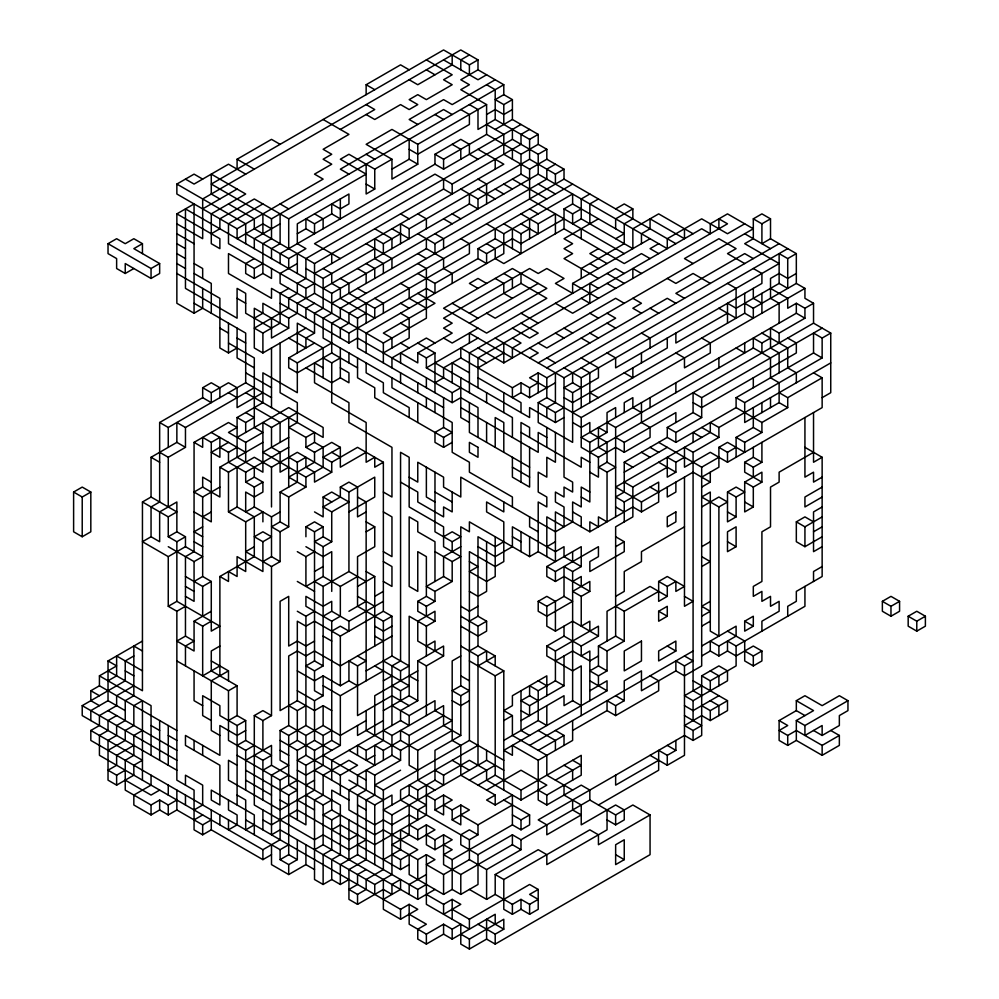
<?xml version="1.0" encoding="UTF-8"?>
<svg xmlns="http://www.w3.org/2000/svg" width="999" height="999" viewBox="0 0 999 999"><rect width="100%" height="100%" fill="white"/><g stroke="black" fill="none" stroke-linecap="round" stroke-linejoin="round"><path stroke-width="1.5" d="M323.127 119.493L348.938 134.39L323.127 149.301L331.73 154.271L323.127 159.228L331.73 164.198L314.523 174.138L323.127 179.096L237.088 228.771L176.86 194.006L176.86 184.066L194.068 174.138L202.672 179.108M237.088 169.168L237.088 159.228L271.503 139.361L280.107 144.331M366.146 94.655L366.146 84.728L400.562 64.848L409.165 69.818M133.841 268.519L125.237 273.476L116.633 268.519L116.633 258.579L108.029 253.609L108.029 243.681L116.633 238.711L125.237 243.681L133.841 238.711L142.445 243.681L142.445 253.609M194.068 313.224L176.86 303.284L176.86 213.873L194.068 203.933L194.068 313.224L202.672 308.254L202.672 288.386M142.445 243.681L133.841 248.639L159.653 263.549L159.653 273.476L151.049 278.446L125.237 263.549L125.237 273.476M202.672 208.903L237.088 189.036M340.334 129.433L374.75 109.553L366.146 104.595M469.393 54.92L460.789 59.89L460.789 69.818M503.796 84.728L271.503 218.843L211.276 184.066L443.581 49.95L469.393 64.848L477.997 59.89L477.997 69.818L503.796 84.728L503.796 94.655L512.4 99.625L512.4 119.493L538.211 134.39L538.211 144.331L521.003 154.271L486.6 134.39L443.581 159.228L434.977 154.271L434.977 164.198L280.107 253.609L280.107 263.549M477.997 69.818L460.789 79.758L469.393 84.728L460.789 89.685L486.6 104.595L486.6 134.39M108.029 243.681L151.049 268.519L159.653 263.549M211.276 233.741L219.88 228.771L219.88 218.843L254.295 198.976L288.711 218.843L366.146 174.138L340.334 159.228L348.938 154.271L374.75 169.168L391.958 159.228L391.958 179.096L417.769 164.198L417.769 144.331L486.6 104.595M262.899 203.933L228.484 223.813L228.484 243.681L305.919 288.386L314.523 283.416M486.6 74.788L477.997 79.758L443.581 59.89M495.204 79.758L452.185 104.595L443.581 99.625L409.165 119.493L417.769 124.463M280.107 223.813L254.295 238.711L254.295 248.651M503.796 94.655L495.204 99.625L503.796 104.595L512.4 99.625M391.958 169.168L409.165 159.228L417.769 164.198M486.6 114.523L495.204 109.553L503.796 114.523L512.4 109.553M254.295 258.579L245.692 263.549L245.692 273.476L254.295 278.446L262.899 273.476L271.503 278.446L271.503 268.519M297.315 233.741L305.919 228.771L314.523 233.741L314.523 223.813L305.919 218.843L305.919 228.771M314.523 223.813L331.73 213.873L340.334 218.843L340.334 198.976M374.75 169.168L374.75 189.036L366.146 194.006L366.146 164.198M434.977 154.271L460.789 139.361L469.393 144.331L469.393 154.271L477.997 159.228M538.211 134.39L529.607 139.361L495.204 119.493L477.997 129.433L477.997 109.553L469.393 104.595M417.769 273.476L434.977 283.416L434.977 293.356L426.373 288.386L348.938 333.092L271.503 288.386L271.503 298.314L228.484 273.489L228.484 253.609L254.295 268.519L262.899 263.549M495.204 129.433L512.4 119.493M245.692 233.741L288.711 258.579L305.919 248.651L297.315 243.681L297.315 223.813L348.938 194.006L348.938 203.933L340.334 208.903L331.73 203.933L331.73 213.873M434.977 164.198L443.581 169.168L521.003 124.463M297.315 263.549L280.107 273.476L280.107 283.416L383.354 343.032L426.373 318.194L426.373 268.519L417.769 263.549M486.6 124.463L503.796 134.39L503.796 154.271L529.607 169.168L546.815 159.228L546.815 149.301L538.211 154.271L512.4 139.361L305.919 258.579L305.919 278.446L297.315 283.416L297.315 293.356L288.711 298.314L288.711 308.254L254.295 328.122L262.899 333.092L280.107 323.152L280.107 293.356L288.711 288.386M529.607 129.433L521.003 134.39L521.003 144.331L452.185 184.066L434.977 174.138L314.523 243.681L340.334 258.579M228.484 203.933L254.295 218.843L254.295 228.771L314.523 263.549L443.581 189.036L452.185 194.006L452.185 184.066M314.523 273.476L503.796 164.198L477.997 149.301M254.295 318.194L262.899 313.224L262.899 303.284L288.711 318.194L297.315 313.224L297.315 303.284L314.523 293.356L357.542 318.194L366.146 313.224M305.919 268.519L323.127 278.446L374.75 248.651M383.354 273.476L383.354 263.549L374.75 258.579L374.75 238.711L383.354 243.681L400.562 233.741M400.562 243.681L400.562 223.813L409.165 228.771L529.607 159.228L555.419 174.138L564.023 169.168L564.023 179.108L340.334 308.254L340.334 318.194L331.73 323.152L331.73 352.959L297.315 372.827L288.711 367.857L288.711 357.929L314.523 343.032M323.127 288.386L469.393 203.933L477.997 208.903L477.997 198.976L460.789 189.036M477.997 198.976L521.003 174.138L529.607 179.108M176.86 273.489L219.88 298.314L219.88 347.989L228.484 352.959L237.088 347.989M314.523 303.284L305.919 308.254L305.919 318.194M271.503 328.122L245.692 313.224L245.692 293.356L237.088 288.386L237.088 318.194L185.464 288.386L185.464 208.903L331.73 293.356L538.211 174.138L667.27 248.651L667.27 238.711L701.685 218.843L727.497 233.741L744.705 223.813M555.419 164.198L546.815 169.168L546.815 179.108L434.977 243.681L417.769 233.741M288.711 318.194L288.711 328.122L271.503 338.062L271.503 318.194M331.73 303.284L426.373 248.651L443.581 258.579L443.581 268.519L452.185 273.476L452.185 283.416M108.029 670.878L142.445 690.746L142.445 501.985L168.257 516.883L168.257 536.75L176.86 531.793L176.86 501.985L159.653 511.913L159.653 541.72L151.049 536.75L151.049 506.955L159.653 501.985L159.653 422.502L202.672 397.664L202.672 387.737L211.276 382.767L219.88 387.737L219.88 397.664M288.711 328.122L254.295 308.254L254.295 347.989L262.899 352.959L305.919 328.122M202.672 387.737L211.276 392.694L228.484 382.767L237.088 387.737L237.088 407.604L262.899 392.707M323.127 278.446L323.127 308.254L314.523 313.224L314.523 333.092L305.919 338.062L305.919 347.989L288.711 338.062M572.627 184.066L348.938 313.224L348.938 323.152L340.334 328.122L340.334 338.062M159.653 422.502L168.257 427.472L245.692 382.767L271.503 397.664M340.334 278.446L348.938 283.416L348.938 293.356L374.75 308.254L469.393 253.609L469.393 243.681L460.789 238.711M564.023 218.843L521.003 243.681L512.4 238.711L486.6 253.609L486.6 263.549L477.997 258.579L477.997 248.651L495.204 238.711L521.003 253.609L521.003 233.741L503.796 223.813M486.6 223.813L503.796 233.741L572.627 194.006L572.627 203.933L624.25 233.741L615.646 238.711M73.614 492.045L82.218 487.087L90.822 492.045L90.822 531.793L82.218 536.75L73.614 531.793L73.614 492.045L82.218 497.015L90.822 492.045M168.257 516.883L176.86 511.913L151.049 497.015L151.049 457.28L176.86 442.37L176.86 422.502L185.464 427.472L254.295 387.737M288.711 357.929L297.315 362.899L331.73 343.032M434.977 283.416L477.997 258.579M521.003 233.741L529.607 228.771M521.003 213.873L538.211 223.813L555.419 213.873L555.419 233.741M486.6 243.681L495.204 248.651L495.204 258.579L503.796 263.549L564.023 228.771L564.023 208.903L572.627 203.933M589.835 194.006L581.231 198.976L581.231 218.843L632.854 248.651L632.854 228.771L658.666 213.873L693.081 233.741M280.107 303.284L348.938 343.032L357.542 338.062L452.185 392.694L460.789 387.737M564.023 208.903L572.627 213.873L581.231 208.903M598.438 198.976L589.835 203.933L589.835 223.813M159.653 452.31L168.257 457.28L185.464 447.34L185.464 427.472M211.276 611.263L194.068 621.203L194.068 651.011L176.86 641.071L185.464 636.101L185.464 556.63L194.068 551.66L194.068 442.37L228.484 422.502L237.088 427.472L228.484 432.442L245.692 442.37L262.899 432.442L254.295 427.472L254.295 357.929L228.484 343.032M297.315 412.575L271.503 427.472L262.899 422.502L262.899 472.177L237.088 457.28L237.088 417.532L262.899 402.634L262.899 372.827L297.315 392.694L297.315 362.899M323.127 357.929L331.73 362.899L340.334 357.929M581.231 218.843L572.627 223.813L572.627 213.873M194.068 442.37L202.672 447.34L202.672 437.412L211.276 442.37L219.88 437.412L219.88 457.28L211.276 452.31L228.484 442.37M237.088 417.532L245.692 422.502L254.295 417.532L245.692 412.575M598.438 218.843L564.023 238.711L572.627 243.681L564.023 248.651L572.627 253.609L564.023 258.579L598.438 278.446M615.646 208.903L624.25 203.946L632.854 208.903L632.854 218.843L624.25 223.813L624.25 243.681L581.231 268.519L581.231 278.446M237.088 437.412L288.711 407.604L323.127 427.472L323.127 437.412L245.692 392.707M340.334 347.989L340.334 377.797L331.73 382.767L305.919 367.869M383.354 352.959L409.165 338.062L409.165 318.194L400.562 313.224M632.854 208.903L615.646 218.843L615.646 228.771M142.445 501.985L151.049 497.015M219.88 447.34L228.484 452.31L237.088 447.34M469.393 313.224L521.003 283.416L546.815 298.314L486.6 333.092L443.581 308.254L512.4 268.519L546.815 288.386L495.204 318.194L486.6 313.224M219.88 487.075L202.672 497.015L194.068 492.045L202.672 487.075L219.88 497.015L219.88 467.207L262.899 442.37M400.562 362.899L400.562 352.959L417.769 362.899L417.769 352.959L452.185 333.092L443.581 328.122L452.185 323.152L443.581 318.194L529.607 268.519L538.211 273.489L546.815 268.519L564.023 278.446L555.419 283.416L572.627 293.356L572.627 283.416L650.062 238.711M469.393 323.152L538.211 283.416M598.438 248.651L589.835 253.609L607.042 263.549M219.88 467.207L228.484 472.177L254.295 457.28L271.503 467.207L297.315 452.31L331.73 472.177L331.73 462.237L323.127 457.28M288.711 437.412L262.899 452.31L305.919 477.147L323.127 467.207L323.127 447.34L314.523 442.37L314.523 432.442L305.919 437.412L288.711 427.472L297.315 422.502L297.315 402.634L280.107 392.707L280.107 343.032M417.769 352.959L426.373 357.929L434.977 352.959L434.977 392.694M477.997 328.122L452.185 343.032L443.581 338.062M228.484 452.31L228.484 462.25L245.692 472.177L288.711 447.34M426.373 357.929L426.373 367.857L477.997 338.062M151.049 536.75L142.445 541.72L168.257 556.63L185.464 546.69L202.672 556.63L194.068 561.588L168.257 546.69M245.692 472.177L245.692 482.117L254.295 477.147L262.899 482.117L262.899 492.045L254.295 497.015L245.692 492.045L245.692 511.913L254.295 506.955L271.503 516.883L280.107 511.913M305.919 437.412L305.919 447.34L314.523 442.37M538.211 382.767L529.607 387.737L521.003 382.767L512.4 387.737L460.789 357.929L443.581 367.857L443.581 377.797L434.977 382.767M658.666 243.681L650.062 248.651L658.666 253.609M202.672 516.883L211.276 511.913M245.692 482.117L254.295 487.075L262.899 482.117M288.711 467.207L280.107 472.177L280.107 452.31L271.503 447.34L271.503 427.472M288.711 457.28L297.315 462.25L305.919 457.28L305.919 467.207L314.523 472.177L314.523 482.117L331.73 472.177M305.919 447.34L314.523 452.31L331.73 442.37L340.334 447.34L340.334 467.207L366.146 452.31M168.257 536.75L176.86 541.72L185.464 536.75L185.464 546.69M202.672 526.823L194.068 531.793L202.672 536.75M228.484 472.177L228.484 511.913L237.088 506.955L254.295 516.883L254.295 556.63L219.88 576.498L219.88 675.848M323.127 457.28L340.334 447.34M477.997 367.857L503.796 352.959M305.919 477.147L305.919 487.075L288.711 497.015L288.711 526.823L280.107 531.793L271.503 526.823L280.107 521.853L280.107 492.045L297.315 482.117L297.315 462.25M331.73 462.237L357.542 447.34L383.354 462.25L383.354 611.263L391.958 616.233L391.958 655.968L409.165 665.908L400.562 670.878L383.354 660.938M477.997 347.989L503.796 362.899L615.646 298.314L624.25 303.284M564.023 367.857L581.231 377.797L779.12 263.549L744.705 243.681L753.308 238.711L753.308 218.843L761.912 213.873L770.516 218.843L770.516 238.711L796.328 253.609L796.328 283.416L804.932 288.386L804.932 298.314L813.536 303.284L813.536 323.152L589.835 452.31M228.484 511.913L245.692 521.853L262.899 511.913L262.899 521.853M357.542 318.194L357.542 347.989L452.185 402.634L460.789 397.664L477.997 407.604L477.997 437.412M529.607 357.929L538.211 352.959L529.607 347.989M753.308 218.843L761.912 223.813L770.516 218.843M538.211 362.899L615.646 318.182L607.042 313.224M314.523 511.913L323.127 516.883L323.127 497.015L331.73 492.045L348.938 501.985L331.73 511.913L323.127 506.955L340.334 497.015L340.334 487.075L348.938 482.117L357.542 487.075L357.542 516.883L366.146 511.913M383.354 462.25L374.75 467.207L374.75 457.28L366.146 462.25L366.146 422.502L331.73 402.634L331.73 362.899M443.581 397.664L443.581 427.472L434.977 432.442L434.977 442.37L443.581 447.34L452.185 442.37M779.12 243.681L546.815 377.797L538.211 372.827L529.607 377.797L546.815 387.737M546.815 367.857L667.27 298.314L675.873 303.284M770.516 238.711L761.912 243.681L761.912 223.813M194.068 581.468L202.672 576.498L211.276 581.468L211.276 631.131L219.88 626.173L176.86 601.336L168.257 606.293L168.257 556.63M254.295 546.69L245.692 551.66L271.503 566.558L280.107 561.588L280.107 531.793M262.899 541.72L271.503 536.75L262.899 531.793L254.295 536.75L262.899 541.72L262.899 571.528L237.088 556.63L237.088 576.498L228.484 571.528L228.484 581.468L219.88 576.498M340.334 487.075L348.938 492.045L374.75 477.147L374.75 497.015L348.938 511.913M357.542 357.929L357.542 377.797L374.75 387.737L374.75 397.664L443.581 437.4L452.185 432.442L443.581 427.472M521.003 382.767L521.003 392.694L512.4 397.664L512.4 387.737M185.464 576.498L202.672 586.425L211.276 581.468M305.919 536.75L305.919 526.823L314.523 521.853L323.127 526.823L323.127 536.75L331.73 541.72L331.73 511.913M521.003 392.694L529.607 397.664L555.419 382.767M495.204 338.062L564.023 377.797L787.724 248.639M168.257 606.293L176.86 611.263L185.464 606.293M262.899 561.588L271.503 556.63L271.503 516.883M305.919 526.823L314.523 531.793L323.127 526.823M581.231 357.929L598.438 367.857L598.438 377.797L572.627 392.694L572.627 442.37L538.211 422.502L538.211 402.634L546.815 397.664L581.231 417.532L804.932 288.386M581.231 387.737L572.627 382.767L564.023 387.737L572.627 392.694M787.724 258.579L787.724 288.386L779.12 283.416L779.12 253.609L787.724 258.579L796.328 253.609M125.237 710.614L108.029 700.686L108.029 660.938L142.445 641.071M323.127 536.75L314.523 541.72L323.127 546.69L331.73 541.72M99.425 705.644L90.822 700.686L90.822 690.746L99.425 685.776L99.425 675.848L116.633 665.908L108.029 660.938M133.841 655.968L125.237 660.938L125.237 680.806L82.218 705.644L82.218 715.584L176.86 770.229M297.315 551.66L305.919 556.63L314.523 551.66M538.211 402.634L555.419 412.562L564.023 407.604M727.497 313.224L675.873 343.019L675.873 333.092M779.12 283.416L736.101 308.254L727.497 303.284L727.497 323.152M796.328 273.476L787.724 278.446L779.12 273.476L770.516 278.446L770.516 298.314L779.12 303.284L779.12 323.152M108.029 680.806L116.633 675.848L116.633 655.968L142.445 670.878M194.068 621.203L202.672 626.173L211.276 621.203M366.146 531.793L374.75 526.823L374.75 546.69L357.542 556.63L357.542 606.293L383.354 621.203L383.354 740.421L366.146 750.349L357.542 745.391L357.542 755.319M434.977 362.899L529.607 417.532L529.607 407.604L555.419 422.502L564.023 417.532M572.627 412.562L744.705 313.224L753.308 318.194L753.308 308.254L744.705 303.284M753.308 308.254L796.328 283.416M314.523 571.528L323.127 566.558M108.029 700.686L90.822 710.614L90.822 720.554M133.841 685.776L116.633 695.716L116.633 705.644L99.425 715.584L99.425 725.524L90.822 730.481L90.822 740.421L280.107 849.699L288.711 844.729M357.542 576.498L340.334 586.425L323.127 576.498L305.919 586.425L305.919 556.63M813.536 303.284L804.932 308.254L796.328 303.284L787.724 308.254L787.724 298.314L770.516 288.386M219.88 646.041L211.276 651.011L211.276 670.878L237.088 685.776L237.088 715.584L245.692 720.554L245.692 740.421L271.503 755.319L262.899 760.289L254.295 755.319M314.523 581.455L323.127 586.425L348.938 571.528L366.146 581.468M804.932 308.254L804.932 318.194L796.328 313.224L581.231 437.4L589.835 442.37L607.042 432.442L607.042 412.562L615.646 407.604L615.646 417.532M116.633 715.584L108.029 720.554L108.029 730.481L99.425 735.451L99.425 755.319L262.899 849.699L280.107 839.772L280.107 780.157L237.088 755.319M607.042 422.502L615.646 427.472L753.308 347.989L770.516 357.929L770.516 377.797L779.12 382.767L779.12 402.634L744.705 422.502L744.705 402.634L822.14 357.929L822.14 338.062L813.536 333.092L813.536 352.959L736.101 397.664L736.101 407.604L675.873 442.37L667.27 437.4L667.27 427.472L693.081 412.575L701.685 417.532L701.685 397.664L822.14 328.122M753.308 347.989L753.308 338.062L761.912 343.019L770.516 338.062M779.12 372.827L779.12 352.959L770.516 347.989L770.516 328.122L779.12 333.092L804.932 318.194M219.88 665.908L202.672 675.848L202.672 626.173M297.315 611.263L305.919 616.233L314.523 611.263M357.542 586.425L374.75 576.498L374.75 646.041M443.581 536.75L452.185 531.793L460.789 536.75L452.185 541.72L434.977 531.793L434.977 472.177M228.484 680.806L228.484 670.878L211.276 680.806L211.276 730.481L219.88 735.451M323.127 616.233L331.73 611.263L348.938 621.203L383.354 601.336M581.231 417.532L581.231 447.34L598.438 457.28L615.646 447.34L624.25 452.31L650.062 437.4L650.062 427.472L641.458 422.502L641.458 402.634M615.646 437.4L624.25 442.37L675.873 412.575L675.873 422.502M142.445 730.481L133.841 735.451L133.841 755.319L125.237 760.289L125.237 790.097L151.049 804.994L159.653 800.024L168.257 804.994L176.86 800.024M331.73 611.263L331.73 601.336L323.127 606.293L305.919 596.366L305.919 606.293L331.73 621.203L340.334 616.233L340.334 586.425M348.938 611.263L366.146 601.336M374.75 596.366L383.354 591.396M460.789 546.69L443.581 556.63L443.581 576.498L426.373 586.425L434.977 591.396L452.185 581.455L452.185 561.588L460.789 556.63L443.581 546.69L443.581 526.823L409.165 506.955L409.165 457.28L400.562 452.31L400.562 660.938L391.958 665.908L391.958 725.511M607.042 462.237L598.438 467.207L607.042 472.177L615.646 467.207L607.042 462.237L607.042 442.37L589.835 432.442L589.835 422.502L581.231 427.472L572.627 422.502M822.14 338.062L830.743 333.092L830.743 392.694L822.14 397.664M108.029 750.361L125.237 740.421L125.237 730.481L133.841 725.524L133.841 705.644L142.445 700.686L142.445 780.157M133.841 745.391L116.633 755.319L116.633 765.259L108.029 770.229L116.633 775.187L125.237 770.229M176.86 660.938L228.484 690.746L237.088 685.776M314.523 641.071L305.919 646.041L297.315 641.071L288.711 646.041L288.711 596.366L280.107 601.336L280.107 710.614L297.315 700.686L314.523 710.614L323.127 705.644L331.73 710.614M331.73 631.131L340.334 626.173L348.938 631.131L348.938 621.203M460.789 685.776L469.393 690.746L460.789 695.716L452.185 690.746L460.789 685.776L460.789 526.823L469.393 531.793L469.393 521.853L529.607 556.618L538.211 551.66L555.419 561.588L555.419 511.913L589.835 531.78L632.854 506.955L641.458 511.913L658.666 501.985L658.666 482.117L624.25 501.985L615.646 497.015L624.25 492.045L624.25 462.237L667.27 437.4M667.27 427.472L675.873 432.442L701.685 417.532M297.315 700.686L297.315 621.203L305.919 626.173L314.523 621.203L340.334 636.101L383.354 611.263M503.796 541.72L495.204 546.69L477.997 536.75L477.997 616.233L486.6 621.203L486.6 631.131L477.997 636.101L460.789 626.173M624.25 472.177L667.27 447.34M701.685 487.087L710.289 482.117L693.081 472.177L641.458 501.985L615.646 487.075L710.289 432.442L710.289 422.502L718.893 427.472L830.743 362.899M323.127 665.908L314.523 660.938L305.919 665.908L314.523 670.878L323.127 665.908L323.127 586.425M383.354 621.203L391.958 616.233M331.73 780.157L331.73 760.289L400.562 720.554L400.562 710.614L417.769 700.686L417.769 660.938L426.373 665.908L443.581 655.968L417.769 641.071L417.769 621.203L434.977 611.263L434.977 621.203L417.769 611.263L417.769 601.336L426.373 596.366L434.977 601.336L434.977 591.396M142.445 651.011L133.841 646.041L133.841 695.716L125.237 700.686L125.237 720.554L116.633 725.524L116.633 735.451L108.029 740.421L108.029 780.157L116.633 785.127L133.841 775.187L133.841 765.259L142.445 760.289L90.822 730.481M228.484 720.554L237.088 715.584M391.958 626.173L383.354 631.131L374.75 626.173M417.769 601.336L426.373 606.293L434.977 601.336M624.25 482.117L632.854 487.075L667.27 467.207M675.873 462.237L675.873 472.177L667.27 477.147L667.27 457.28L675.873 462.237L684.477 457.28M813.536 372.827L822.14 377.797L822.14 407.604L727.497 462.237L710.289 452.31L684.477 467.207L684.477 447.34L693.081 452.31L718.893 437.4L718.893 427.472M779.12 392.694L787.724 397.664L822.14 377.797M211.276 720.554L202.672 715.584L202.672 695.716L219.88 705.644L219.88 715.584L237.088 725.511L245.692 720.554M366.146 839.772L348.938 849.699L323.127 834.802L314.523 839.772L254.295 804.994L254.295 715.584L262.899 710.614L271.503 715.584L271.503 566.558M357.542 655.968L366.146 660.938L357.542 665.908L348.938 660.938L348.938 680.806L340.334 685.776L323.127 675.848L314.523 680.806L297.315 670.878M391.958 636.101L340.334 665.908L314.523 651.011L305.919 655.968L297.315 651.011L288.711 655.968L288.711 725.511L305.919 735.451L323.127 725.511L340.334 735.451L366.146 720.554M546.815 546.69L555.419 541.72M701.685 477.147L718.893 467.207L718.893 447.34L727.497 442.37L744.705 452.31L744.705 442.37L761.912 432.442L761.912 422.502L736.101 407.604M736.101 457.28L736.101 437.412L753.308 427.472L761.912 432.442M761.912 422.502L787.724 407.604L787.724 397.664M245.692 730.481L237.088 735.451L219.88 725.511L219.88 755.319L185.464 735.451L185.464 745.391L219.88 765.259L219.88 804.994L211.276 800.024L211.276 790.097L254.295 814.934L254.295 834.802M254.295 715.584L262.899 720.554L271.503 715.584M417.769 700.686L409.165 695.716L409.165 616.233L426.373 626.173L434.977 621.203M658.666 442.37L701.685 467.207L718.893 457.28M718.893 447.34L727.497 452.31L736.101 447.34M159.653 790.097L151.049 795.067L125.237 780.157M237.088 745.391L245.692 740.421M288.711 705.644L297.315 710.614L305.919 705.644M297.315 690.746L314.523 700.686L323.127 695.716L323.127 675.848M366.146 670.878L391.958 655.968M477.997 606.293L469.393 611.263L460.789 606.293M589.835 591.396L589.835 581.455L572.627 591.396L581.231 596.366L589.835 591.396L564.023 576.498L555.419 581.455L546.815 576.498L546.815 566.558L581.231 546.69L581.231 566.558L572.627 571.528L564.023 566.558L564.023 596.366L572.627 601.336L546.815 616.233L538.211 611.263L538.211 601.336L546.815 596.366L555.419 601.336L555.419 631.131L546.815 626.173L546.815 606.293L538.211 601.336M228.484 690.746L228.484 740.421L245.692 750.349L254.295 745.391M503.796 770.229L486.6 760.289L391.958 814.934L391.958 874.537L374.75 884.477L280.107 829.832L271.503 834.802L271.503 775.187L288.711 765.259L280.107 760.289L280.107 730.481L288.711 725.511M323.127 685.776L340.334 695.716L383.354 670.878M426.373 646.041L434.977 641.071L434.977 651.011M469.393 621.203L477.997 616.233M546.815 566.558L555.419 571.528L598.438 546.69L598.438 556.63L589.835 561.588L589.835 571.528L624.25 551.66L624.25 541.72L615.646 536.75M761.912 482.117L753.308 487.087L753.308 506.955L744.705 511.925L744.705 482.117L761.912 472.177L761.912 482.117L744.705 472.177L744.705 462.25L753.308 457.28L761.912 462.25L761.912 442.37M151.049 775.187L151.049 785.127L133.841 795.067L133.841 804.994L151.049 814.934L159.653 809.964L168.257 814.934L176.86 809.964L202.672 824.862L211.276 819.904M245.692 760.289L271.503 745.391L271.503 765.259L340.334 804.994L340.334 854.669L331.73 859.639L331.73 879.507L323.127 884.477L314.523 879.507L314.523 800.024L323.127 795.067L323.127 775.187L348.938 760.289L357.542 765.259L340.334 775.187L305.919 755.319L297.315 760.289L305.919 765.259L340.334 745.391L340.334 695.716M280.107 730.481L288.711 735.451L305.919 725.511L323.127 735.451L331.73 730.481M383.354 680.806L391.958 675.848M417.769 660.938L443.581 646.041L443.581 655.968M460.789 616.233L477.997 626.173L486.6 621.203M615.646 546.69L624.25 541.72M744.705 462.25L753.308 467.207L761.912 462.25M288.711 745.391L297.315 740.421L314.523 750.349L331.73 740.421L340.334 745.391M417.769 670.878L374.75 695.716L374.75 735.451M572.627 581.455L581.231 576.498L581.231 586.425M701.685 506.955L718.893 497.015L727.497 501.985L718.893 506.955L701.685 497.015L710.289 492.045L710.289 631.143L718.893 636.101L718.893 506.955M727.497 492.045L736.101 487.087L744.705 492.045L736.101 497.015L727.497 492.045L727.497 521.853L736.101 516.883L736.101 497.015M194.068 809.964L202.672 804.994L202.672 785.127L185.464 775.187L185.464 785.127M262.899 770.229L271.503 765.259M280.107 740.421L297.315 750.349L314.523 740.421L331.73 750.349M391.958 685.776L400.562 690.746L409.165 685.776L374.75 665.908M460.789 655.968L452.185 660.938L452.185 740.421L460.789 745.391L460.789 775.187L495.204 795.054L495.204 804.994L512.4 795.067L512.4 824.862L452.185 859.639L443.581 854.669L452.185 849.699L443.581 844.729M469.393 651.011L477.997 646.041L495.204 655.968L495.204 665.908M546.815 606.293L564.023 596.366M684.477 526.823L641.458 551.66L641.458 561.588L624.25 571.528L624.25 591.396L615.646 596.366M813.536 452.31L779.12 472.177L779.12 482.117L770.516 487.087L770.516 526.823L761.912 531.793L761.912 581.468L753.308 586.425L753.308 596.366L761.912 591.396L761.912 601.336L770.516 596.366L770.516 606.306L779.12 601.336L779.12 611.263L761.912 621.203L761.912 631.143M194.068 819.904L202.672 814.934M383.354 710.614L409.165 695.716M460.789 646.041L477.997 655.968L486.6 651.011L486.6 660.938L503.796 670.878L503.796 790.097M787.724 616.233L787.724 606.306L796.328 601.336L796.328 591.396L822.14 576.498L822.14 457.28L813.536 462.25L813.536 412.575M280.107 780.157L288.711 775.187M383.354 720.554L357.542 735.451L357.542 725.511M477.997 665.908L495.204 655.968M176.86 611.263L176.86 780.157L194.068 790.097L194.068 829.832L202.672 834.802L211.276 829.832L262.899 859.639L271.503 854.669M280.107 790.097L297.315 780.157M391.958 705.644L409.165 715.584L434.977 700.686L434.977 710.614L452.185 720.554L400.562 750.349L366.146 730.481L366.146 710.614M555.419 631.131L572.627 621.203L598.438 636.101L581.231 646.041L564.023 636.101L546.815 646.041L546.815 655.968L572.627 670.878L581.231 665.908L581.231 715.584M701.685 546.69L710.289 541.72M822.14 477.147L813.536 482.117L813.536 472.177L804.932 477.147L804.932 417.545M245.692 770.229L288.711 795.067L297.315 790.097L288.711 785.127L288.711 735.451M305.919 785.127L314.523 780.157M383.354 730.481L391.958 735.451L443.581 705.644L443.581 725.511L460.789 735.451L434.977 750.349L434.977 780.157L417.769 790.097L409.165 785.127L409.165 795.067L383.354 809.964L391.958 814.934M469.393 660.938L495.204 675.848L503.796 670.878M658.666 581.468L667.27 576.498L684.477 586.425L675.873 591.396L675.873 581.468L667.27 586.425L658.666 581.468L658.666 601.336L667.27 596.366L667.27 586.425M822.14 487.087L804.932 497.015L804.932 506.955L822.14 497.015M254.295 824.862L245.692 829.832L245.692 800.024L237.088 795.067M374.75 755.319L366.146 760.289L366.146 750.349M348.938 750.349L374.75 765.259L374.75 745.391L383.354 750.349L400.562 740.421L417.769 750.349L452.185 730.481M400.562 740.421L400.562 730.481L409.165 735.451L443.581 715.584M469.393 700.686L460.789 705.644L452.185 700.686M546.815 646.041L555.419 651.011L598.438 626.173L598.438 636.101M615.646 606.306L624.25 611.263L658.666 591.396M701.685 566.558L710.289 561.588L701.685 556.63M736.101 546.69L727.497 551.66L727.497 531.793L736.101 526.823L736.101 546.69L727.497 541.72M400.562 750.349L400.562 760.289L391.958 755.319L357.542 775.187L357.542 785.127L348.938 790.097L348.938 809.964L374.75 824.862L383.354 819.892L391.958 824.862L409.165 814.934L417.769 819.892L417.769 809.964L426.373 804.994L409.165 795.067M555.419 660.938L572.627 651.011L589.835 660.938L598.438 655.968M822.14 536.763L804.932 546.69L796.328 541.72L796.328 521.853L804.932 516.883L813.536 521.853M822.14 506.955L813.536 511.925L813.536 551.66L822.14 546.69M305.919 795.067L323.127 804.994L331.73 800.024M348.938 879.507L340.334 884.477L340.334 864.61L357.542 854.669L357.542 795.067L366.146 790.097L366.146 770.229L374.75 775.187L400.562 760.289M624.25 641.071L607.042 651.011L607.042 670.878L598.438 675.848L589.835 670.878L598.438 665.908L598.438 646.041L615.646 636.101L624.25 641.071L624.25 611.263M658.666 611.263L667.27 606.306L667.27 616.233L658.666 621.203L658.666 611.263L667.27 616.233M796.328 521.853L804.932 526.823L822.14 516.883M391.958 854.669L400.562 859.639L417.769 849.699L383.354 829.832L374.75 834.802L331.73 809.964L323.127 814.934L331.73 819.892L340.334 814.934M400.562 770.229L374.75 785.127L383.354 790.097L469.393 740.421L503.796 760.289M538.211 700.686L529.607 695.716L521.003 700.686L529.607 705.644L564.023 685.776L564.023 655.968M529.607 695.716L529.607 685.776L538.211 690.746L555.419 680.806L564.023 685.776M813.536 531.793L822.14 526.823M503.796 720.554L512.4 715.584L512.4 735.451L546.815 755.319L546.815 775.187L572.627 790.097M710.289 601.336L701.685 606.306L710.289 611.263L701.685 616.233M280.107 849.699L280.107 859.639L288.711 854.669L297.315 859.639L297.315 839.772M331.73 829.832L340.334 824.862L374.75 844.729L426.373 814.934L426.373 785.127M314.523 770.229L374.75 804.994L391.958 795.067L391.958 804.994M477.997 745.391L400.562 790.097L400.562 800.024L469.393 839.772L477.997 834.802L477.997 824.862L512.4 804.994M521.003 720.554L564.023 695.716L564.023 705.644L572.627 700.686L581.231 705.644M280.107 859.639L288.711 864.61L297.315 859.639M314.523 849.699L323.127 844.729L323.127 804.994M434.977 770.229L443.581 775.187L469.393 760.289L486.6 770.229L486.6 780.157L521.003 800.024L546.815 785.127L521.003 770.229L486.6 790.097M503.796 740.421L538.211 720.554L546.815 725.524L546.815 705.644M589.835 690.746L607.042 680.806L607.042 690.746L503.796 750.349L512.4 755.319L512.4 745.391L538.211 760.289L572.627 740.421L572.627 720.554M701.685 626.173L710.289 621.203M271.503 844.729L271.503 864.61L288.711 874.537L305.919 864.61L314.523 869.567M357.542 834.802L348.938 839.772L297.315 809.964L271.503 824.862L262.899 819.904M675.873 651.011L658.666 660.938L658.666 651.011L675.873 641.071L675.873 651.011L667.27 646.041M822.14 566.558L813.536 571.528L813.536 581.468M434.977 800.024L443.581 795.054L452.185 800.024L434.977 809.964L434.977 800.024L426.373 795.054M469.393 780.157L495.204 765.259M529.607 745.391L693.081 651.011M701.685 646.041L736.101 626.173L736.101 636.101L718.893 646.041L718.893 655.981L710.289 651.011L701.685 655.981M744.705 621.203L753.308 616.233L753.308 626.173L744.705 631.143L744.705 621.203L753.308 626.173M477.997 785.127L495.204 775.187L521.003 790.097L581.231 755.319L581.231 775.187L546.815 795.067L538.211 790.097M538.211 750.349L564.023 735.451L564.023 745.391M572.627 730.481L607.042 710.614L615.646 715.584L658.666 690.746L658.666 680.806L650.062 675.848M607.042 710.614L607.042 700.686L615.646 705.644L624.25 700.686L624.25 680.806L641.458 670.878L641.458 690.746L675.873 670.878L684.477 675.848L701.685 665.908L701.685 467.207M675.873 670.878L675.873 660.938L684.477 665.908L693.081 660.938L684.477 655.981M409.165 824.862L417.769 829.832L426.373 824.862L434.977 829.832L417.769 839.772L400.562 829.832L400.562 849.699L383.354 859.639M452.185 809.964L460.789 804.994L469.393 809.964L452.185 819.892L452.185 809.964L443.581 804.994M718.893 655.981L727.497 651.011L736.101 655.968L753.308 646.041L761.912 651.011L761.912 660.938L753.308 665.908L744.705 660.938L744.705 641.071L727.497 631.143M727.497 651.011L727.497 641.071L736.101 646.041L804.932 606.306L804.932 586.425M366.146 869.567L357.542 874.537L357.542 884.477L348.938 889.447L357.542 894.405L366.146 889.447L366.146 879.507L383.354 869.567L383.354 790.097M495.204 795.054L486.6 800.024L495.204 804.994M572.627 800.024L572.627 809.964L581.231 814.934L546.815 834.802L546.815 824.862L538.211 819.892L684.477 735.451L693.081 740.421L701.685 735.451L701.685 675.848L718.893 665.908L727.497 670.878L727.497 680.819L693.081 700.686L684.477 695.716L701.685 685.776M426.373 834.802L434.977 839.772L443.581 834.802L452.185 839.772L434.977 849.699L426.373 844.729L426.373 824.862M701.685 675.848L710.289 680.819L736.101 665.908L736.101 646.041M744.705 651.011L753.308 655.968L761.912 651.011M357.542 844.729L400.562 869.567L409.165 864.61M409.165 804.994L409.165 834.802L391.958 844.729L417.769 859.639L426.373 854.669L434.977 859.639L426.373 864.61L443.581 874.537L469.393 859.639L486.6 869.567L521.003 849.699L521.003 839.772L512.4 834.802L477.997 854.669L460.789 844.729L460.789 834.802L469.393 829.832L477.997 834.802M555.419 780.157L581.231 765.259L572.627 760.289M374.75 775.187L374.75 795.067L366.146 800.024L366.146 859.639L348.938 869.567L348.938 899.375L357.542 904.345L383.354 889.447L391.958 894.405L391.958 884.477L400.562 879.507L400.562 889.447L383.354 899.375M718.893 695.716L693.081 710.614L684.477 705.644M882.367 601.336L890.971 596.366L899.575 601.336L899.575 611.263L890.971 616.233L882.367 611.263L882.367 601.336L890.971 606.306L899.575 601.336M426.373 874.537L409.165 884.477L409.165 894.405M512.4 814.934L521.003 819.892L529.607 814.934L529.607 824.862L521.003 829.832L512.4 824.862M538.211 760.289L538.211 800.024L546.815 804.994L581.231 785.127L589.835 790.097L589.835 800.024L615.646 814.934L632.854 804.994L650.062 814.934L650.062 854.669L495.204 944.08L486.6 939.11L469.393 949.05L460.789 944.08L460.789 924.212L452.185 929.182L443.581 924.212L426.373 934.152L409.165 924.212L409.165 904.345L400.562 909.315L245.692 819.904M701.685 705.644L710.289 710.614L727.497 700.686L727.497 710.614L710.289 720.554L701.685 715.584L684.477 725.524L693.081 730.481L701.685 725.524L684.477 715.584M357.542 854.669L417.769 889.447L426.373 884.477M323.127 844.729L417.769 899.375L434.977 889.447M443.581 834.802L443.581 864.61L460.789 874.537L512.4 844.729L521.003 849.699M521.003 839.772L589.835 800.024M658.666 760.289L615.646 785.127L615.646 775.199M598.438 804.994L658.666 770.229L658.666 750.361L667.27 755.319L675.873 750.361L675.873 740.421M908.178 616.233L916.782 611.263L925.386 616.233L925.386 626.173L916.782 631.143L908.178 626.173L908.178 616.233L916.782 621.203L925.386 616.233M383.354 879.507L383.354 909.315L400.562 919.242L417.769 909.315L409.165 904.345M409.165 854.669L409.165 874.537L443.581 894.405L452.185 889.447L452.185 859.639M650.062 755.319L667.27 765.259L684.477 755.319L684.477 665.908M443.581 904.345L452.185 899.375L460.789 904.345L443.581 914.272L443.581 904.345L426.373 894.405M452.185 889.447L460.789 894.405L477.997 884.477L477.997 854.669M495.204 874.537L503.796 879.507L503.796 909.315L512.4 914.272L521.003 909.315L529.607 914.272L538.211 909.315L538.211 889.447L529.607 894.405L538.211 899.375L529.607 904.345L521.003 899.375L512.4 904.345L495.204 894.405L495.204 874.537L538.211 849.699L546.815 854.669L546.815 864.61L607.042 829.832L607.042 809.964M804.932 715.584L796.328 710.614L796.328 700.686L804.932 695.716L822.14 705.644L839.347 695.716L847.951 700.686L847.951 710.614L839.347 715.584L839.347 725.524L822.14 735.451L813.536 730.481M503.796 879.507L589.835 829.832L598.438 834.802L598.438 844.729L650.062 814.934M830.743 730.481L839.347 735.451L839.347 745.391L822.14 755.319L796.328 740.421L787.724 745.391L779.12 740.421L779.12 720.554L796.328 710.614M469.393 889.447L486.6 899.375L495.204 894.405M607.042 819.892L615.646 824.862L624.25 819.892L624.25 809.964L615.646 804.994L581.231 824.862L581.231 804.994L564.023 795.067L564.023 785.127M796.328 740.421L796.328 720.554L813.536 710.614L796.328 700.686M409.165 914.272L426.373 924.212L417.769 929.182L417.769 939.11L426.373 944.08L443.581 934.152L452.185 939.11L495.204 914.272L495.204 924.212M452.185 909.315L469.393 919.242L529.607 884.477L538.211 889.447M779.12 720.554L787.724 725.524L779.12 730.481L787.724 735.451L796.328 730.481L822.14 745.391L822.14 755.319M796.328 720.554L804.932 725.524L847.951 700.686M460.789 934.152L469.393 939.11L503.796 919.242L503.796 929.182L495.204 934.152L477.997 924.212M624.25 859.639L615.646 864.61L615.646 844.729L624.25 839.772L624.25 859.639L615.646 854.669M822.14 745.391L839.347 735.451M477.997 59.89L460.789 49.95L202.672 198.976L202.672 238.711L176.86 223.813M486.6 84.728L495.204 89.685L495.204 119.493M744.705 233.741L770.516 248.639M426.373 59.89L452.185 74.788L443.581 79.758L452.185 84.728L426.373 99.625L417.769 94.655L409.165 99.625L417.769 104.595L409.165 109.553L400.562 104.595L374.75 119.493L366.146 114.523M426.373 69.818L434.977 74.788M753.308 258.579L744.705 253.609L675.873 293.356L684.477 298.314M538.211 144.331L546.815 149.301M744.705 263.549L727.497 253.609L736.101 248.639L718.893 238.711L684.477 258.579L693.081 263.549M753.308 268.519L761.912 273.476L761.912 283.416L615.646 367.857L615.646 357.929L607.042 352.959M409.165 79.758L417.769 84.728L452.185 64.848L452.185 54.92M460.789 109.553L469.393 114.523L469.393 124.463L417.769 154.271L409.165 149.301M546.815 159.228L564.023 169.168M452.185 114.523L443.581 109.553L340.334 169.168L348.938 174.138M564.023 179.108L675.873 243.681M813.536 323.152L830.743 333.092M434.977 114.523L443.581 119.493M727.497 283.416L736.101 288.386L736.101 318.194L718.893 308.254M761.912 303.284L753.308 298.314L753.308 288.386M366.146 84.728L374.75 89.685M538.211 184.066L555.419 194.006M710.289 283.416L693.081 273.476L675.873 283.416L667.27 278.446M452.185 144.331L460.789 149.301L460.789 159.228M512.4 179.108L546.815 198.976M650.062 258.579L641.458 253.609L624.25 263.549L564.023 228.771M787.724 338.062L796.328 343.019L796.328 352.959L701.685 407.604L693.081 402.634M813.536 352.959L822.14 357.929M503.796 184.066L512.4 189.036M624.25 253.609L529.607 198.976L529.607 169.168M761.912 333.092L787.724 347.989L787.724 367.857L796.328 372.827L796.328 382.767M417.769 144.331L391.958 129.433L366.146 144.331L391.958 159.228M477.997 179.108L486.6 184.066L486.6 203.933M495.204 189.036L503.796 194.006M529.607 208.903L538.211 213.873M641.458 273.476L632.854 268.519L632.854 278.446M477.997 189.036L495.204 198.976M624.25 273.476L615.646 268.519L469.393 352.959L469.393 392.694M521.003 223.813L538.211 233.741L538.211 223.813M589.835 263.549L598.438 268.519M607.042 273.476L624.25 283.416M736.101 347.989L744.705 352.959L744.705 343.019M607.042 283.416L615.646 288.386M632.854 298.314L641.458 303.284L632.854 308.254L641.458 313.224M650.062 308.254L658.666 313.224M701.685 338.062L710.289 343.019L710.289 352.959L684.477 367.857L684.477 357.929L675.873 352.959M366.146 154.271L374.75 159.228M598.438 288.386L589.835 283.416L589.835 303.284L581.231 298.314M452.185 213.873L460.789 218.843M572.627 283.416L598.438 298.314M779.12 402.634L787.724 407.604M443.581 218.843L452.185 223.813M641.458 333.092L650.062 338.062L650.062 347.989M366.146 184.066L374.75 189.036M417.769 213.873L426.373 218.843L426.373 228.771M477.997 248.651L486.6 253.609M589.835 313.224L598.438 318.182M607.042 323.152L615.646 328.122M736.101 397.664L744.705 402.634M400.562 213.873L409.165 218.843M434.977 233.741L443.581 238.711L443.581 248.651M503.796 273.489L512.4 278.446L512.4 288.386M555.419 303.284L572.627 313.224L727.497 223.813L718.893 218.843L718.893 228.771M804.932 447.34L822.14 457.28M495.204 278.446L503.796 283.416L503.796 293.356L512.4 298.314M589.835 333.092L598.438 338.062M701.685 397.664L693.081 392.694L693.081 412.575M391.958 228.771L409.165 238.711L409.165 228.771M486.6 283.416L477.997 278.446L469.393 283.416L477.997 288.386M564.023 328.122L572.627 333.092M581.231 338.062L589.835 343.019M374.75 228.771L391.958 238.711L391.958 248.651M417.769 253.609L426.373 258.579M521.003 313.224L538.211 323.152M555.419 333.092L564.023 338.062M624.25 372.827L632.854 377.797L632.854 367.857M736.101 437.412L744.705 442.37M237.088 159.228L254.295 169.168M521.003 323.152L538.211 333.092L529.607 338.062L512.4 328.122M701.685 427.472L718.893 437.4M245.692 174.138L228.484 164.198L194.068 184.066L185.464 179.108M314.523 213.873L323.127 218.843L323.127 228.771M366.146 243.681L391.958 258.579L391.958 268.519M538.211 343.019L546.815 347.989L753.308 228.771L727.497 213.873L710.289 223.813L710.289 233.741L701.685 228.771L477.997 357.929L477.997 387.737M581.231 367.857L589.835 372.827L589.835 402.634M701.685 437.412L693.081 432.442L693.081 442.37M280.107 203.933L288.711 208.903M452.185 303.284L477.997 318.194M512.4 338.062L521.003 343.019L512.4 347.989L512.4 357.929L469.393 333.092L469.393 343.032M546.815 357.929L555.419 362.899M641.458 412.575L632.854 407.604L632.854 397.664L624.25 402.634L624.25 412.575M366.146 263.549L374.75 268.519L374.75 278.446M400.562 283.416L409.165 288.386L409.165 298.314L426.373 308.254M417.769 293.356L434.977 303.284L383.354 333.092L391.958 338.062L391.958 347.989M589.835 392.694L598.438 397.664M744.705 482.117L753.308 487.087M357.542 268.519L366.146 273.476L366.146 283.416M219.88 198.976L211.276 194.006L211.276 174.138L245.692 194.006L211.276 213.873L211.276 243.681L219.88 248.651L219.88 238.711L176.86 213.873M271.503 228.771L262.899 223.813L237.088 238.711L237.088 228.771M400.562 303.284L409.165 308.254M564.023 397.664L572.627 402.634L667.27 347.989L667.27 338.062M650.062 447.34L658.666 452.31M744.705 501.985L753.308 506.955M176.86 184.066L245.692 223.813L245.692 243.681M323.127 268.519L331.73 273.476L331.73 283.416L340.334 288.386L340.334 298.314L374.75 318.194L374.75 308.254M357.542 288.386L366.146 293.356M374.75 298.314L383.354 303.284L383.354 313.224M486.6 362.899L460.789 347.989L460.789 357.929M607.042 432.442L598.438 427.472L598.438 447.34L607.042 452.31M641.458 452.31L650.062 457.28M658.666 462.237L675.873 472.177M400.562 323.152L409.165 328.122M434.977 343.032L426.373 338.062L391.958 357.929L391.958 367.857M727.497 511.925L736.101 516.883M417.769 343.032L434.977 352.959M469.393 372.827L452.185 362.899L452.185 382.767M477.997 377.797L521.003 402.634L521.003 412.575M624.25 462.237L632.854 467.207M400.562 343.032L409.165 347.989M650.062 487.075L658.666 492.045M426.373 367.857L512.4 417.532L512.4 437.4M546.815 437.4L538.211 432.442L538.211 452.31L460.789 407.604M589.835 462.237L581.231 457.28L581.231 467.207L521.003 432.442M176.86 233.741L194.068 243.681M589.835 472.177L598.438 477.147L598.438 457.28M176.86 243.681L185.464 248.651M176.86 253.609L185.464 258.579M194.068 263.549L202.672 268.519L202.672 278.446M314.523 333.092L297.315 323.152L297.315 352.959M443.581 407.604L323.127 338.062L323.127 318.194L331.73 313.224L331.73 293.356M469.393 422.502L460.789 417.532L460.789 377.797M589.835 492.045L581.231 487.075L581.231 506.955L572.627 501.985L572.627 521.853L555.419 531.793L460.789 477.147L460.789 497.015L443.581 487.075L443.581 477.147L417.769 462.25L417.769 482.117L409.165 477.147M615.646 506.955L624.25 511.913M176.86 263.549L185.464 268.519M194.068 273.489L211.276 283.416L211.276 313.224M237.088 298.314L245.692 303.284M297.315 333.092L323.127 347.989L323.127 377.797M331.73 352.959L357.542 367.857M529.607 467.207L469.393 432.442L469.393 402.634M581.231 497.015L589.835 501.985L589.835 442.37M340.334 367.869L348.938 372.827L348.938 382.767L340.334 377.797M512.4 467.207L529.607 477.147M323.127 367.869L314.523 362.899L314.523 382.767L348.938 402.634L348.938 422.502L391.958 447.34L391.958 497.015L383.354 492.045M572.627 511.913L581.231 516.883L581.231 526.823M194.068 303.284L245.692 333.092L245.692 382.767M219.88 328.122L228.484 333.092M237.088 338.062L245.692 343.032M684.477 596.366L693.081 601.336L684.477 606.306L684.477 477.147M667.27 596.366L650.062 586.425L607.042 611.263L607.042 641.071M254.295 367.869L237.088 357.929L237.088 328.122M538.211 531.793L529.607 526.823L529.607 516.883M245.692 372.827L271.503 387.737M581.231 566.558L564.023 556.63L564.023 546.69L555.419 551.66L512.4 526.823L512.4 546.69L495.204 556.63L477.997 546.69M718.893 646.041L710.289 641.071L710.289 651.011M434.977 492.045L452.185 501.985M512.4 536.75L521.003 541.72M400.562 482.117L417.769 492.045L417.769 501.985L443.581 516.883L443.581 506.955L452.185 511.913L452.185 492.045M434.977 501.985L426.373 497.015L426.373 467.207M228.484 392.694L237.088 397.664M254.295 407.604L280.107 422.502L280.107 442.37M331.73 452.31L340.334 457.28M710.289 670.878L718.893 675.848L718.893 685.776M202.672 397.664L211.276 402.634L211.276 392.694M693.081 680.819L727.497 700.686M357.542 497.015L366.146 501.985L366.146 680.806M383.354 511.913L391.958 516.883L391.958 556.63L383.354 551.66M469.393 561.588L477.997 566.558L469.393 571.528L486.6 581.455L495.204 576.498L495.204 536.75M701.685 695.716L693.081 690.746L693.081 452.31M710.289 700.686L718.893 705.644L718.893 715.584M434.977 551.66L452.185 561.588M598.438 646.041L607.042 651.011M211.276 432.442L245.692 452.31M305.919 487.075L288.711 477.147L314.523 462.25L314.523 452.31M323.127 497.015L331.73 501.985M366.146 521.853L374.75 526.823M443.581 576.498L452.185 581.455M469.393 591.396L477.997 596.366L486.6 591.396L486.6 541.72M598.438 665.908L607.042 670.878M280.107 492.045L288.711 497.015M176.86 442.37L185.464 447.34M383.354 561.588L391.958 566.558L391.958 586.425L383.354 581.468M589.835 680.806L607.042 690.746M615.646 695.716L624.25 700.686M211.276 482.117L202.672 477.147L202.672 487.075M280.107 521.853L288.711 526.823M366.146 571.528L374.75 576.498M667.27 745.391L675.873 750.361M151.049 457.28L159.653 462.25M305.919 546.69L323.127 556.63L331.73 551.66L331.73 591.396M538.211 680.806L546.815 685.776M357.542 596.366L374.75 606.293M194.068 511.913L211.276 521.853L211.276 442.37M271.503 556.63L280.107 561.588M297.315 581.455L314.523 591.396M460.789 675.848L469.393 680.806M521.003 710.614L529.607 715.584L529.607 705.644M555.419 730.481L564.023 735.451M374.75 636.101L383.354 641.071M512.4 715.584L503.796 710.614L512.4 705.644L512.4 695.716L546.815 675.848L546.815 695.716M538.211 730.481L555.419 740.421L555.419 750.349M176.86 531.793L185.464 536.75M194.068 541.72L202.672 546.69M237.088 566.558L245.692 571.528L245.692 521.853M529.607 735.451L521.003 730.481L521.003 690.746M409.165 675.848L417.769 680.806M564.023 765.259L572.627 770.229L572.627 780.157M323.127 636.101L331.73 641.071M409.165 705.644L391.958 695.716L357.542 715.584L357.542 665.908M185.464 586.425L194.068 591.396M348.938 680.806L357.542 685.776M185.464 596.366L194.068 601.336L194.068 561.588M400.562 720.554L409.165 725.511L409.165 715.584M452.185 760.289L469.393 770.229M323.127 695.716L314.523 690.746L314.523 670.878M503.796 800.024L529.607 814.934M185.464 636.101L194.068 641.071L185.464 646.041L185.464 665.908M417.769 770.229L409.165 765.259L409.165 735.451M434.977 780.157L443.581 785.127L443.581 775.187M211.276 660.938L228.484 670.878M434.977 790.097L417.769 780.157L417.769 750.349M460.789 814.934L477.997 824.862M434.977 809.964L443.581 814.934L443.581 795.054M452.185 819.892L460.789 824.862L460.789 804.994M323.127 755.319L366.146 780.157M348.938 780.157L383.354 800.024M202.672 705.644L194.068 700.686L194.068 670.878M280.107 750.349L288.711 755.319M125.237 670.878L133.841 675.848M297.315 770.229L305.919 775.187L323.127 765.259L323.127 735.451M348.938 800.024L331.73 790.097L331.73 809.964M357.542 804.994L366.146 809.964M99.425 675.848L151.049 705.644L151.049 755.319M99.425 685.776L176.86 730.481M237.088 765.259L228.484 760.289L228.484 780.157L280.107 809.964L314.523 790.097L314.523 750.349M297.315 800.024L314.523 809.964M90.822 690.746L99.425 695.716M151.049 725.524L159.653 730.481M168.257 735.451L176.86 740.421M245.692 780.157L271.503 795.067M280.107 800.024L288.711 804.994M503.796 929.182L486.6 919.242L486.6 939.11M108.029 710.614L176.86 750.349M288.711 814.934L305.919 824.862L305.919 765.259M82.218 705.644L176.86 760.289M331.73 879.507L340.334 884.477M916.782 621.203L916.782 631.143M890.971 606.306L890.971 616.233M822.14 735.451L822.14 725.524L804.932 735.451L804.932 725.524M804.932 526.823L804.932 546.69M796.328 303.284L796.328 313.224M787.724 735.451L787.724 745.391M779.12 333.092L779.12 343.019M770.516 397.664L770.516 407.604M761.912 293.356L761.912 313.224M761.912 343.019L761.912 352.959M761.912 402.634L761.912 412.575M753.308 377.797L753.308 387.737M753.308 407.604L753.308 427.472M753.308 447.34L753.308 457.28M753.308 467.207L753.308 477.147M753.308 655.968L753.308 665.908M744.705 293.356L744.705 313.224M727.497 452.31L727.497 462.237M718.893 357.929L718.893 367.857M710.289 472.177L710.289 482.117M710.289 680.819L710.289 690.746M710.289 710.614L710.289 720.554M693.081 700.686L693.081 720.554M693.081 730.481L693.081 740.421M684.477 228.771L684.477 238.711L650.062 218.843L650.062 228.783L641.458 233.741L641.458 243.681M675.873 382.767L675.873 392.694M675.873 432.442L675.873 442.37M675.873 482.117L675.873 492.045L667.27 497.015L667.27 487.087M667.27 755.319L667.27 765.259M650.062 397.664L650.062 407.604M641.458 352.959L641.458 362.899M641.458 501.985L641.458 511.913M632.854 487.075L632.854 516.883L615.646 526.823L615.646 636.101M624.25 442.37L624.25 452.31M624.25 501.985L624.25 521.853M615.646 427.472L615.646 516.883M615.646 705.644L615.646 715.584M615.646 814.934L615.646 824.862M607.042 472.177L607.042 521.853L598.438 516.883L598.438 526.823L589.835 521.853L589.835 531.78M598.438 675.848L598.438 685.776M589.835 631.131L589.835 621.203L581.231 626.173L581.231 596.366M589.835 700.686L589.835 651.011L581.231 655.968L581.231 646.041M581.231 228.771L581.231 238.711M581.231 377.797L581.231 407.604M572.627 372.827L572.627 382.767M572.627 551.66L572.627 561.588M572.627 571.528L572.627 700.686M564.023 377.797L564.023 477.147L572.627 482.117L572.627 492.045L564.023 487.075L564.023 497.015L555.419 492.045L555.419 501.985L564.023 506.955L564.023 526.823L546.815 516.883L546.815 556.618M564.023 626.173L564.023 636.101M555.419 174.138L555.419 184.066M555.419 372.827L555.419 402.634L546.815 407.604L546.815 417.532M555.419 412.562L555.419 422.502M555.419 432.442L555.419 462.237L546.815 457.28L546.815 477.147L538.211 472.177L538.211 492.045L546.815 497.015L546.815 506.955L538.211 501.985L538.211 551.66M555.419 571.528L555.419 581.455M555.419 651.011L555.419 680.806M546.815 377.797L546.815 397.664M546.815 427.472L546.815 447.34M546.815 795.067L546.815 804.994M538.211 154.271L538.211 174.138M538.211 372.827L538.211 392.694M538.211 690.746L538.211 720.554M529.607 139.361L529.607 159.228M529.607 218.843L529.607 238.711M529.607 387.737L529.607 397.664M529.607 437.4L529.607 427.472L521.003 422.502L521.003 482.117M529.607 447.34L529.607 487.075L512.4 477.147L512.4 457.28M529.607 536.75L529.607 556.618M529.607 904.345L529.607 914.272M521.003 154.271L521.003 174.138M521.003 273.489L521.003 283.416M521.003 531.793L521.003 551.66M521.003 790.097L521.003 800.024M521.003 819.892L521.003 829.832M521.003 899.375L521.003 909.315M512.4 129.433L512.4 139.361M512.4 149.301L512.4 159.228M512.4 228.771L512.4 248.651M512.4 506.955L512.4 497.015L469.393 472.177L469.393 462.237L452.185 452.31L452.185 422.502L391.958 387.737L391.958 377.797M512.4 834.802L512.4 844.729M512.4 904.345L512.4 914.272M503.796 104.595L503.796 124.463M503.796 233.741L503.796 253.609L366.146 333.092L366.146 352.959M503.796 343.019L503.796 362.899M503.796 392.694L503.796 412.575M503.796 452.31L503.796 422.502L495.204 417.532L495.204 447.34M503.796 501.985L503.796 511.913L486.6 501.985L486.6 511.913L503.796 521.853L503.796 561.588L495.204 566.558L469.393 551.66L469.393 740.421M495.204 159.228L495.204 169.168M495.204 228.771L495.204 238.711M495.204 675.848L495.204 775.187M495.204 934.152L495.204 944.08M486.6 392.694L486.6 402.634M486.6 422.502L486.6 442.37M486.6 750.349L486.6 760.289M486.6 869.567L486.6 899.375M477.997 626.173L477.997 646.041M477.997 655.968L477.997 765.259M469.393 64.848L469.393 74.788M469.393 194.006L469.393 203.933M469.393 839.772L469.393 859.639M469.393 919.242L469.393 929.182L426.373 904.345L426.373 854.669M469.393 939.11L469.393 949.05M460.789 695.716L460.789 735.451M460.789 874.537L460.789 894.405M452.185 392.694L452.185 402.634M452.185 541.72L452.185 551.66M452.185 899.375L452.185 919.242M452.185 929.182L452.185 939.11M443.581 159.228L443.581 169.168M443.581 179.108L443.581 189.036M443.581 437.4L443.581 447.34M443.581 874.537L443.581 894.405M443.581 924.212L443.581 934.152M434.977 243.681L434.977 253.609M434.977 402.634L434.977 412.575M434.977 581.468L434.977 541.72L417.769 531.793L417.769 521.853L409.165 516.883L409.165 586.425L417.769 591.396L417.769 551.66L426.373 556.63L426.373 596.366M434.977 839.772L434.977 849.699M426.373 238.711L426.373 248.651M426.373 377.797L426.373 387.737M426.373 397.664L426.373 407.604M426.373 606.293L426.373 616.233M426.373 626.173L426.373 655.968M426.373 665.908L426.373 715.584M426.373 934.152L426.373 944.08M417.769 382.767L417.769 392.694M417.769 402.634L417.769 422.502M417.769 790.097L417.769 800.024M417.769 829.832L417.769 839.772M417.769 859.639L417.769 879.507M417.769 889.447L417.769 899.375M409.165 139.361L409.165 159.228M409.165 417.532L409.165 407.604L383.354 392.694L383.354 382.767L366.146 372.827L366.146 362.899M400.562 372.827L400.562 382.767M400.562 670.878L400.562 680.806M400.562 690.746L400.562 700.686M400.562 859.639L400.562 869.567M400.562 909.315L400.562 919.242M391.958 735.451L391.958 755.319M383.354 243.681L383.354 253.609M383.354 343.032L383.354 362.899M383.354 750.349L383.354 760.289M374.75 804.994L374.75 864.61M374.75 884.477L374.75 894.405M366.146 303.284L366.146 323.152M357.542 894.405L357.542 904.345M348.938 333.092L348.938 343.032M348.938 352.959L348.938 362.899M348.938 492.045L348.938 571.528M348.938 819.892L348.938 859.639M340.334 636.101L340.334 685.776M340.334 775.187L340.334 795.067M331.73 253.609L331.73 263.549M331.73 621.203L331.73 740.421M331.73 819.892L331.73 849.699L323.127 854.669L323.127 884.477M323.127 546.69L323.127 576.498M323.127 705.644L323.127 725.511M314.523 263.549L314.523 293.356M314.523 531.793L314.523 660.938M314.523 700.686L314.523 740.421M305.919 288.386L305.919 298.314M305.919 616.233L305.919 725.511M305.919 735.451L305.919 755.319M305.919 844.729L305.919 864.61M297.315 253.609L297.315 273.476M297.315 710.614L297.315 740.421M297.315 750.349L297.315 819.892M288.711 218.843L288.711 248.651M288.711 258.579L288.711 268.519M288.711 417.532L288.711 487.075M288.711 795.067L288.711 854.669M288.711 864.61L288.711 874.537M280.107 213.873L280.107 243.681L271.503 248.651L271.503 258.579M271.503 218.843L271.503 238.711L262.899 243.681L262.899 273.476M271.503 347.989L271.503 407.604M271.503 467.207L271.503 506.955M262.899 213.873L262.899 233.741M262.899 333.092L262.899 352.959M262.899 720.554L262.899 750.349M262.899 760.289L262.899 800.024M262.899 809.964L262.899 829.832M262.899 849.699L262.899 859.639M254.295 268.519L254.295 278.446M254.295 467.207L254.295 477.147M254.295 487.075L254.295 506.955M245.692 422.502L245.692 432.442M245.692 442.37L245.692 462.25M245.692 750.349L245.692 790.097M237.088 467.207L237.088 506.955M237.088 725.511L237.088 804.994M228.484 323.152L228.484 352.959M228.484 800.024L228.484 809.964L237.088 814.934L237.088 824.862L228.484 829.832L228.484 819.904M219.88 814.934L219.88 824.862M211.276 809.964L211.276 829.832M202.672 497.015L202.672 576.498M202.672 586.425L202.672 616.233M202.672 745.391L202.672 755.319M202.672 824.862L202.672 834.802M194.068 740.421L194.068 750.349M185.464 795.067L185.464 804.994M176.86 541.72L176.86 601.336M176.86 790.097L176.86 809.964M168.257 427.472L168.257 447.34M168.257 457.28L168.257 506.955M168.257 725.524L168.257 765.259M168.257 785.127L168.257 795.067M168.257 804.994L168.257 814.934M159.653 720.554L159.653 760.289M159.653 800.024L159.653 809.964M151.049 268.519L151.049 278.446M151.049 804.994L151.049 814.934M116.633 775.187L116.633 785.127M82.218 497.015L82.218 536.75M675.873 511.925L667.27 516.883L667.27 526.823L675.873 521.853L675.873 511.925M641.458 641.071L624.25 651.011L624.25 670.878L641.458 660.938L641.458 641.071M477.997 447.34L469.393 442.37L469.393 452.31L477.997 457.28L477.997 447.34"/></g></svg>
